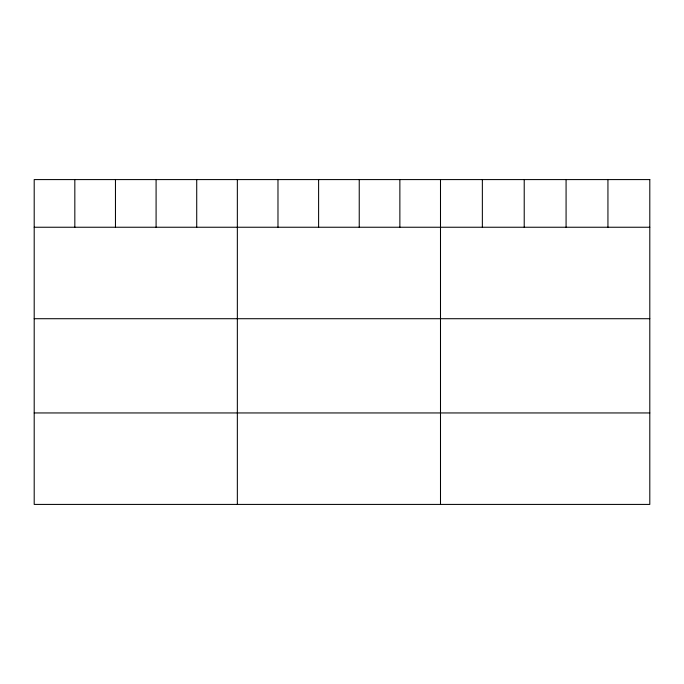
<?xml version="1.0" encoding="UTF-8"?>
<svg xmlns="http://www.w3.org/2000/svg" width="684" height="684" viewBox="0 0 684 684"><rect width="100%" height="100%" fill="white"/><g stroke="black" fill="none" stroke-linecap="round" stroke-linejoin="round"><path stroke-width="1.03" d="M34.2 227.242L649.8 227.242M34.2 318.71L649.8 318.71M34.2 412.948L649.8 412.948M607.939 179.584L607.939 227.242M566.078 179.584L566.078 227.242M524.218 179.584L524.218 227.242M482.357 179.584L482.357 227.242M440.496 179.584L440.496 504.416M399.866 179.584L399.866 227.242M359.237 179.584L359.237 227.242M318.607 179.584L318.607 227.242M277.978 179.584L277.978 227.242M237.348 179.584L237.348 504.416M196.718 179.584L196.718 227.242M156.089 179.584L156.089 227.242M115.459 179.584L115.459 227.242M74.83 179.584L74.83 227.242M649.8 179.584L34.2 179.584L34.2 504.416L649.8 504.416L649.8 179.584"/></g></svg>
